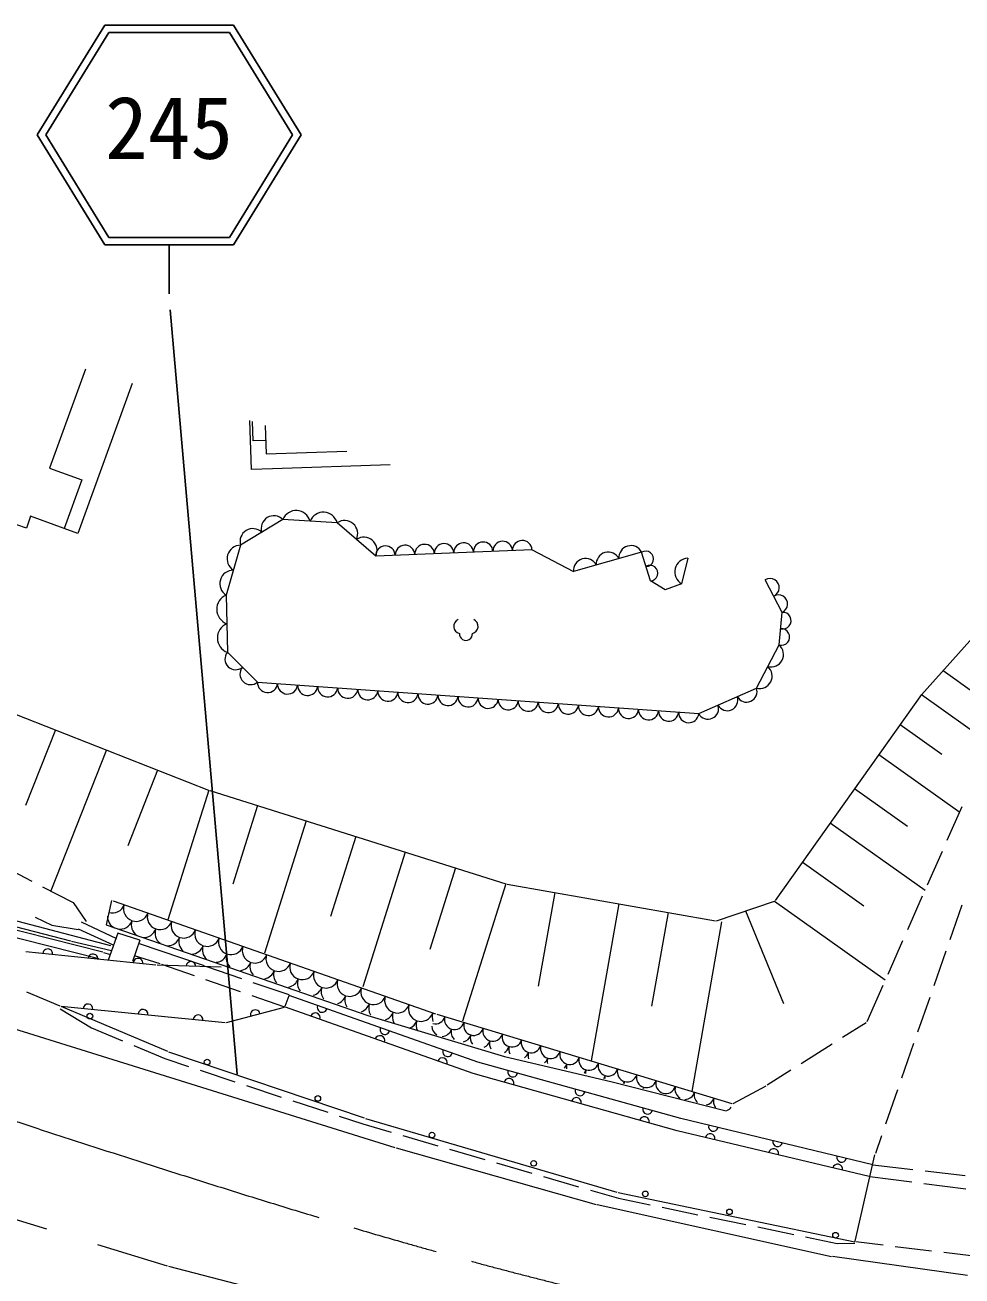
# Model space of a CAD drawing. Units: millimetres, scale not verified. Extents: x 40000 to 680000, y 20000 to 380000.
# Drawn here: x 310424 to 348778, y 259710 to 310924 of the extents above; entities that cross this region are included whole.
import ezdxf
from ezdxf.enums import TextEntityAlignment as Align

# ---------------------------------------------------------------- set-up
doc = ezdxf.new("R2010")
doc.units = ezdxf.units.MM
doc.header["$LTSCALE"] = 1000
doc.linetypes.add('CHAIN', pattern=[18.5, 12, -1.5, 3.5, -1.5])
for name, color, linetype, lineweight in [('M-BGD', 7, 'Continuous', 13), ('M-BMK-ROW', 30, 'Continuous', 13), ('M-STR-STRC', 7, 'Continuous', 13)]:
    doc.layers.add(name, color=color, linetype=linetype, lineweight=lineweight)
doc.styles.add('ＭＳ ゴシック', font='')
doc.styles.get('ＭＳ ゴシック').set_extended_font_data('MS Gothic')

msp = doc.modelspace()

# ---------------------------------------------------------------- linework, layer by layer
at = {"layer": 'M-BGD'}
for p, q in [((312898, 296841), (311431, 292784)), ((314808, 296241), (312592, 290113)), ((319699, 292721), (319628, 294728)), ((319757, 293894), (319729, 294697)), ((320255, 294531), (320297, 293363)), ((320277, 293912), (319757, 293894)), ((320297, 293363), (323603, 293481)), ((311431, 292784), (312748, 292308)), ((320555, 292751), (319699, 292721)), ((325377, 292924), (320555, 292751)), ((312748, 292308), (312028, 290318)), ((310483, 290326), (306695, 291640)), ((310653, 290815), (310483, 290326)), ((312028, 290318), (310653, 290815)), ((312592, 290113), (312028, 290318)), ((331177, 289438), (332879, 288549)), ((350124, 286870), (347126, 283508)), ((348006, 284495), (349309, 283567)), ((341139, 275087), (347129, 283511)), ((347122, 283511), (349918, 281519)), ((309616, 282869), (317941, 279594)), ((346250, 282288), (347954, 281074)), ((311666, 282072), (310443, 278975)), ((313757, 281246), (311478, 275474)), ((345379, 281065), (348695, 278702)), ((315849, 280421), (314626, 277322)), ((278037, 279767), (325563, 264976)), ((344381, 279665), (346541, 278126)), ((317942, 279594), (316270, 274285)), ((317989, 279579), (330106, 275765)), ((319937, 278966), (318924, 275750)), ((348769, 278916), (348164, 277544)), ((321932, 278338), (320228, 272925)), ((343384, 278265), (347267, 275498)), ((323959, 277700), (322927, 274421)), ((347962, 277086), (347356, 275714)), ((309372, 276573), (310702, 275879)), ((325987, 277062), (324249, 271544)), ((342241, 276661), (344766, 274862)), ((328046, 276413), (326994, 273071)), ((301226, 275801), (313444, 272704)), ((301583, 276018), (313611, 272986)), ((312301, 273411), (303204, 275775)), ((304421, 275723), (313917, 273239)), ((311145, 275648), (312394, 274997)), ((330106, 275765), (328335, 270141)), ((330155, 275754), (338688, 274249)), ((313958, 275077), (313740, 274081)), ((314027, 275074), (327227, 270442)), ((332108, 275411), (331431, 271578)), ((338732, 274251), (341098, 275056)), ((341098, 275057), (345632, 271827)), ((347154, 275256), (346549, 273884)), ((312394, 274997), (312927, 274218)), ((334736, 274947), (333599, 268512)), ((336752, 274591), (336075, 270758)), ((339914, 274654), (341466, 270871)), ((348769, 274892), (348277, 273475)), ((310846, 274394), (311524, 274067)), ((311524, 274067), (312596, 273899)), ((312719, 274205), (314172, 273521)), ((313740, 274081), (318482, 272444)), ((338938, 274205), (337713, 267266)), ((312606, 273922), (314062, 273258)), ((314218, 273743), (313826, 272633)), ((315119, 273458), (314218, 273743)), ((315782, 272435), (310451, 272975)), ((312330, 273415), (313962, 273029)), ((315119, 273458), (314829, 272578)), ((317765, 272402), (315072, 273317)), ((346347, 273427), (345741, 272054)), ((348112, 273003), (347620, 271586)), ((313632, 272949), (313926, 272870)), ((315960, 272493), (314905, 272810)), ((316008, 272478), (317343, 272014)), ((318451, 272348), (315829, 272430)), ((317813, 272387), (319279, 271889)), ((318481, 272444), (324454, 270378)), ((317815, 271850), (319232, 271358)), ((319753, 271728), (321220, 271230)), ((345540, 271597), (344888, 270119)), ((310486, 271338), (311853, 270764)), ((319704, 271194), (321039, 270730)), ((321069, 270750), (321232, 271197)), ((328955, 268464), (321230, 271192)), ((347456, 271114), (346963, 269697)), ((311857, 270648), (313151, 269863)), ((311898, 270755), (318614, 270088)), ((316264, 268895), (311899, 270744)), ((318665, 270093), (321040, 270719)), ((328763, 268002), (321087, 270715)), ((327275, 270426), (339361, 266767)), ((324454, 270378), (330049, 268695)), ((344853, 270079), (343888, 269468)), ((313151, 269863), (314419, 269332)), ((314880, 269139), (316149, 268607)), ((343465, 269201), (342198, 268399)), ((346799, 269225), (346306, 267808)), ((316148, 268607), (317116, 268288)), ((324315, 266166), (316309, 268875)), ((337273, 266158), (328954, 268464)), ((330049, 268695), (334401, 267665)), ((317591, 268131), (319016, 267662)), ((337124, 265656), (328763, 268002)), ((341775, 268131), (340809, 267520)), ((319491, 267505), (320915, 267036)), ((334401, 267665), (339119, 266475)), ((339406, 266770), (340766, 267496)), ((321390, 266879), (322815, 266410)), ((346142, 267336), (345650, 265919)), ((323290, 266253), (324257, 265934)), ((324257, 265934), (325405, 265600)), ((324362, 266150), (334655, 263144)), ((345126, 264263), (337272, 266158)), ((325885, 265460), (327325, 265041)), ((344985, 263779), (337123, 265656)), ((345485, 265446), (345232, 264718)), ((325610, 264960), (333797, 262641)), ((327805, 264901), (329245, 264482)), ((329726, 264342), (331166, 263923)), ((344412, 261132), (345217, 264671)), ((331646, 263783), (333086, 263364)), ((346726, 263548), (345010, 263773)), ((345130, 264261), (346769, 264073)), ((347265, 264016), (348903, 263828)), ((348937, 263257), (347222, 263482)), ((333566, 263224), (334714, 262890)), ((334705, 263133), (344386, 261110)), ((334714, 262890), (336011, 262623)), ((309276, 262264), (311300, 261642)), ((333847, 262630), (343431, 260513)), ((336501, 262522), (337970, 262219)), ((338460, 262118), (339929, 261816)), ((340419, 261715), (341888, 261413)), ((342378, 261312), (343675, 261045)), ((313389, 261000), (316243, 260124)), ((343675, 261045), (344391, 261059)), ((345550, 260968), (344431, 261101)), ((347536, 260731), (346046, 260909)), ((349009, 259723), (343477, 260504)), ((349151, 260538), (348032, 260672)), ((316292, 260113), (324725, 257931))]:
    msp.add_line(p, q, dxfattribs=at)
for points in [[(331177, 289438), (324779, 289182), (323200, 290545), (320981, 290681), (319249, 289625), (318656, 287585), (318709, 285242), (319939, 284022), (338002, 282731), (340366, 283780), (341293, 285542), (341414, 286879), (340727, 288214)], [(337554, 289096), (337297, 288052), (336625, 287807), (336021, 288170), (335665, 289338), (332879, 288549)]]:
    msp.add_lwpolyline(points, dxfattribs=at)
for centre in [(313079, 270348), (313079, 270348), (317877, 268467), (317878, 268468), (322410, 266977), (322410, 266977), (327081, 265479), (327082, 265480), (331245, 264319), (331246, 264319), (335813, 263070), (339262, 262336), (343602, 261377), (343602, 261377)]:
    msp.add_circle(centre, 115, dxfattribs=at)
for centre, radius, start, end in [((321524, 290461), 586, 15.0304, 157.9723), ((322634, 290393), 586, 15.0304, 157.9723), ((320611, 290313), 521, 44.8208, 197.8942), ((323504, 290098), 540, 334.2271, 124.1812), ((319745, 289786), 521, 44.8208, 197.8942), ((324293, 289417), 540, 334.2271, 124.1812), ((319247, 289073), 553, 89.8571, 237.7742), ((325179, 289198), 400, 2.3167, 182.2679), ((325979, 289230), 400, 2.3167, 182.2679), ((326779, 289262), 400, 2.3167, 182.2679), ((327578, 289294), 400, 2.3167, 182.2679), ((328378, 289326), 400, 2.3167, 182.2679), ((329178, 289358), 400, 2.3167, 182.2679), ((329977, 289390), 400, 2.3167, 182.2679), ((330777, 289422), 400, 2.3167, 182.2679), ((335225, 289119), 491, 26.4987, 185.1317), ((335834, 289070), 316, 271.6369, 122.2841), ((333368, 288593), 491, 26.4987, 185.1317), ((334297, 288856), 491, 26.4987, 185.1317), ((337582, 288535), 561, 92.856, 239.5115), ((318951, 288052), 553, 89.8571, 237.7742), ((336012, 288487), 316, 271.6369, 122.2841), ((340920, 287891), 376, 293.6232, 120.8632), ((318898, 287004), 629, 112.6366, 249.9495), ((341264, 287224), 376, 293.6232, 120.8632), ((341443, 286539), 341, 254.8474, 94.8087), ((318925, 285833), 629, 112.6366, 249.9495), ((328271, 286306), 299, 113.4484, 257.2818), ((328672, 286306), 299, 282.7182, 66.5516), ((328472, 285998), 267, 176.5286, 3.4714), ((341382, 285871), 341, 254.8474, 94.8087), ((340964, 285152), 510, 254.6666, 49.7983), ((319041, 284962), 434, 139.794, 310.6765), ((319656, 284352), 434, 139.794, 310.6765), ((340500, 284271), 510, 254.6666, 49.7983), ((320351, 284005), 412, 177.5433, 354.2771), ((321172, 283946), 412, 177.5433, 354.2771), ((321993, 283887), 412, 177.5433, 354.2771), ((322814, 283828), 412, 177.5433, 354.2771), ((323635, 283770), 412, 177.5433, 354.2771), ((324456, 283711), 412, 177.5433, 354.2771), ((339959, 283634), 432, 208.1991, 19.6698), ((325277, 283652), 412, 177.5433, 354.2771), ((326098, 283594), 412, 177.5433, 354.2771), ((326919, 283535), 412, 177.5433, 354.2771), ((327740, 283476), 412, 177.5433, 354.2771), ((328561, 283417), 412, 177.5433, 354.2771), ((329382, 283359), 412, 177.5433, 354.2771), ((330203, 283300), 412, 177.5433, 354.2771), ((331024, 283241), 412, 177.5433, 354.2771), ((339171, 283285), 432, 208.1991, 19.6698), ((331845, 283183), 412, 177.5433, 354.2771), ((332666, 283124), 412, 177.5433, 354.2771), ((333487, 283065), 412, 177.5433, 354.2771), ((334308, 283007), 412, 177.5433, 354.2771), ((335129, 282948), 412, 177.5433, 354.2771), ((335950, 282889), 412, 177.5433, 354.2771), ((336772, 282830), 412, 177.5433, 354.2771), ((337593, 282772), 412, 177.5433, 354.2771), ((338383, 282935), 432, 208.1991, 19.6698), ((314004, 275084), 512, 252.5355, 340.8215), ((314973, 274742), 516, 160.8215, 340.8215), ((315944, 274404), 516, 160.8215, 340.8215), ((314317, 274428), 516, 177.9756, 243.6011), ((314317, 274428), 516, 258.6686, 340.8215), ((315287, 274086), 516, 160.8215, 237.4654), ((316918, 274061), 516, 160.8215, 340.8215), ((315287, 274086), 517, 264.9905, 340.8215), ((316262, 273747), 516, 160.8215, 233.4275), ((316262, 273747), 515, 269.214, 340.8215), ((317232, 273405), 516, 160.8215, 230.0534), ((317887, 273719), 516, 160.8215, 340.8215), ((318858, 273381), 516, 160.8215, 340.8215), ((311351, 272899), 200, 355.2664, 175.2664), ((311351, 272899), 200, 355.2664, 175.2664), ((317232, 273405), 516, 272.2013, 340.8215), ((318201, 273063), 516, 160.8215, 227.0639), ((319832, 273037), 516, 160.8215, 340.8215), ((313204, 272688), 200, 355.2664, 175.2664), ((315051, 272512), 200, 355.2664, 175.2664), ((317219, 272385), 198, 357.1059, 177.1059), ((318201, 273063), 514, 275.4349, 340.8215), ((319177, 272724), 516, 160.8215, 224.785), ((319177, 272724), 516, 277.9151, 340.8215), ((320146, 272382), 516, 160.8215, 222.3048), ((320801, 272695), 516, 160.8215, 340.8215), ((321773, 272358), 516, 160.8215, 340.8215), ((320146, 272382), 511, 280.2256, 340.8215), ((321115, 272040), 516, 160.8215, 219.8152), ((322746, 272014), 516, 160.8215, 340.8215), ((321115, 272040), 515, 282.6939, 340.8215), ((322091, 271700), 516, 160.8215, 217.8145), ((322091, 271700), 516, 284.6934, 340.8215), ((323060, 271358), 516, 160.8215, 216.0839), ((323716, 271672), 516, 160.8215, 340.8215), ((324687, 271334), 516, 160.8215, 340.8215), ((323060, 271358), 518, 286.6816, 340.8215), ((324029, 271016), 516, 160.8215, 214.0799), ((325660, 270991), 516, 160.8215, 340.8215), ((313001, 270644), 199, 353.9059, 173.9059), ((315256, 270422), 199, 353.9059, 173.9059), ((319849, 270405), 199, 15.2648, 195.2648), ((322309, 270279), 200, 340.6695, 160.6695), ((322588, 270703), 200, 160.6695, 340.6695), ((324029, 271016), 513, 288.6164, 340.8215), ((325005, 270677), 516, 160.8215, 212.0725), ((325005, 270677), 512, 290.195, 340.8215), ((325974, 270335), 516, 160.8215, 210.0667), ((326630, 270649), 516, 160.8215, 340.8215), ((327605, 270309), 516, 160.8215, 200.5955), ((317511, 270200), 199, 353.9059, 173.9059), ((325974, 270335), 516, 292.1651, 340.8215), ((326948, 269991), 516, 160.8215, 208.8455), ((327488, 269929), 410, 178.5706, 239.3424), ((327216, 270441), 411, 256.1864, 343.4182), ((328003, 270206), 408, 163.4182, 343.4182), ((328787, 269967), 408, 163.4182, 343.4182), ((324952, 269346), 200, 340.6695, 160.6695), ((325155, 269798), 200, 160.6695, 340.6695), ((327488, 269929), 409, 271.6932, 343.4182), ((328275, 269694), 408, 163.4182, 227.0571), ((328275, 269694), 410, 283.9489, 343.4182), ((329060, 269455), 408, 163.4182, 218.8812), ((329572, 269727), 408, 163.4182, 343.4182), ((330359, 269493), 408, 163.4182, 343.4182), ((327723, 268893), 200, 160.6695, 340.6695), ((329060, 269455), 410, 292.3681, 343.4182), ((329845, 269215), 408, 163.4182, 211.3309), ((329845, 269215), 407, 299.3696, 343.4182), ((330636, 268978), 408, 163.4182, 205.3255), ((331144, 269253), 408, 163.4182, 343.4182), ((331935, 269016), 408, 163.4182, 343.4182), ((332720, 268777), 408, 163.4182, 343.4182), ((327509, 268441), 200, 340.6695, 160.6695), ((330637, 268978), 408, 305.4165, 343.4182), ((331421, 268739), 408, 163.4182, 199.4054), ((331421, 268739), 409, 311.0674, 343.4182), ((332208, 268504), 408, 163.4182, 193.9489), ((332208, 268504), 410, 316.3972, 343.4182), ((332993, 268264), 408, 163.4182, 189.4916), ((333505, 268537), 408, 163.4182, 343.4182), ((334292, 268302), 408, 163.4182, 343.4182), ((330386, 268056), 202, 164.9111, 344.9111), ((332993, 268264), 408, 321.494, 343.4182), ((333777, 268025), 408, 163.4182, 184.2044), ((333777, 268025), 411, 326.5742, 343.4182), ((334564, 267790), 408, 163.4182, 179.4866), ((335076, 268063), 408, 163.4182, 343.4182), ((335863, 267828), 408, 163.4182, 343.4182), ((330234, 267598), 202, 344.9111, 164.9111), ((334564, 267790), 412, 331.501, 343.4182), ((335354, 267549), 408, 163.4182, 174.8152), ((335354, 267549), 410, 335.6816, 343.4182), ((336140, 267314), 408, 163.4182, 170.4165), ((336652, 267586), 408, 163.4182, 343.4182), ((337437, 267347), 408, 163.4182, 240.8081), ((332989, 266809), 202, 344.9111, 164.9111), ((333144, 267287), 202, 164.9111, 344.9111), ((336140, 267314), 411, 340.5652, 343.4182), ((337437, 267347), 410, 270.1298, 343.4182), ((338224, 267112), 408, 163.4182, 227.9454), ((338224, 267112), 411, 282.9714, 343.4182), ((339009, 266872), 408, 163.4182, 219.5022), ((335907, 266541), 202, 164.9111, 344.9111), ((339009, 266872), 410, 291.3803, 322.3441), ((335774, 266027), 202, 344.9111, 164.9111), ((338602, 265836), 198, 166.5558, 346.5558), ((338467, 265336), 199, 347.9725, 167.9725), ((341068, 264721), 199, 347.9725, 167.9725), ((341233, 265203), 198, 166.5558, 346.5558), ((343687, 264086), 199, 347.9725, 167.9725), ((343848, 264563), 198, 166.5558, 346.5558)]:
    msp.add_arc(centre, radius, start, end, dxfattribs=at)
at = {"layer": 'M-BMK-ROW', "color": 2, "linetype": 'CHAIN', "lineweight": 18}
msp.add_line((311008, 265720), (282179, 275040), dxfattribs=at)
msp.add_spline([(311008, 265720), (319076, 263141), (327194, 260724), (335402, 258632), (343718, 257034), (352135, 256104)], degree=3, dxfattribs=at)
at = {"layer": 'M-STR-STRC', "lineweight": 25}
for p, q in [((313685, 310924), (310921, 306424)), ((313685, 310924), (318957, 310924)), ((321721, 306424), (318957, 310924)), ((313853, 310624), (311273, 306424)), ((313853, 310624), (318789, 310624)), ((321369, 306424), (318789, 310624)), ((310921, 306424), (313685, 301924)), ((311273, 306424), (313853, 302224)), ((318789, 302224), (321369, 306424)), ((318957, 301924), (321721, 306424)), ((313853, 302224), (318789, 302224)), ((313685, 301924), (318957, 301924)), ((316321, 301924), (316321, 299924)), ((319106, 267965), (316363, 299260))]:
    msp.add_line(p, q, dxfattribs=at)

# ---------------------------------------------------------------- texts
at = {"layer": 'M-STR-STRC', "style": 'ＭＳ ゴシック'}
msp.add_text('245', height=2566, dxfattribs=at).set_placement((316321, 304674), align=Align.BOTTOM_CENTER)

doc.saveas('drawing.dxf')
